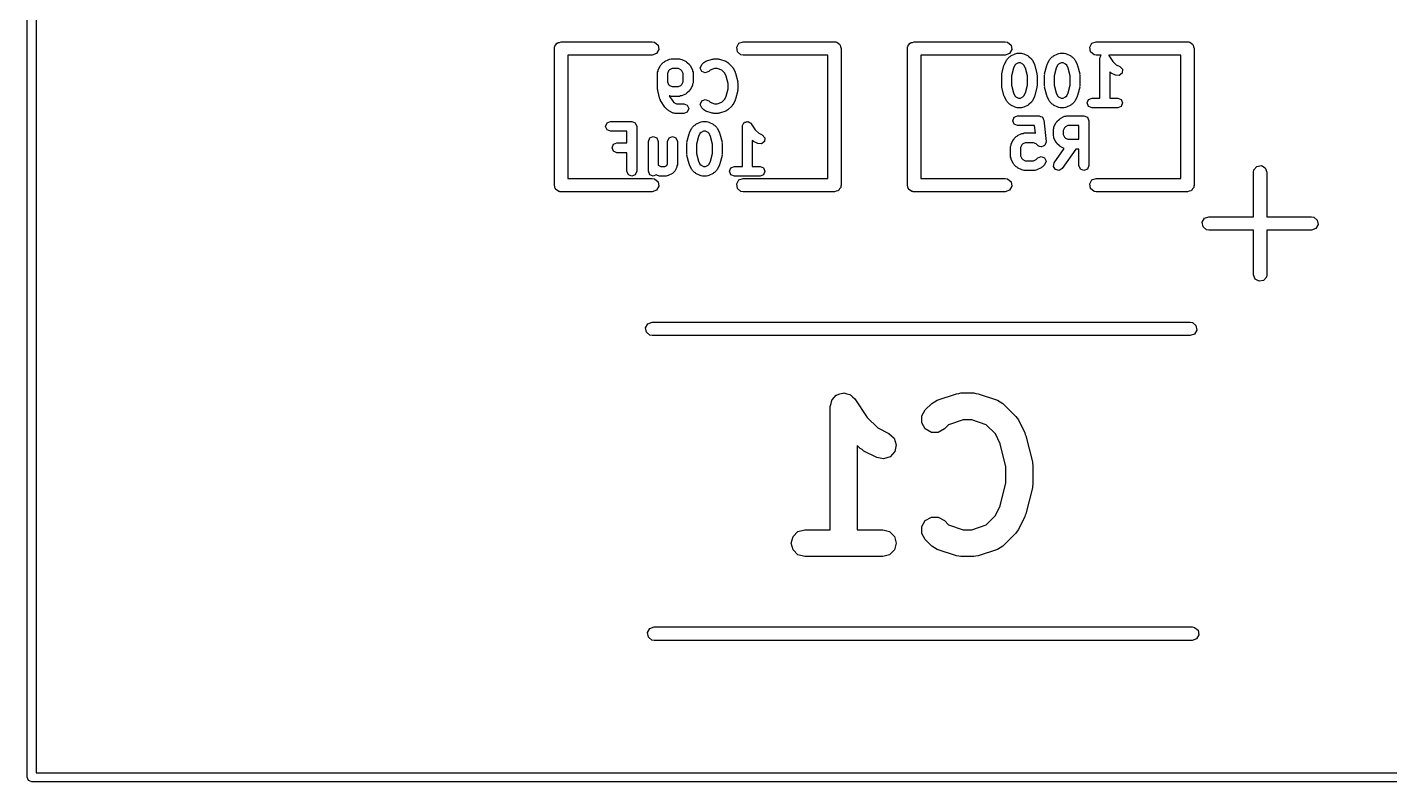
# Model space of a CAD drawing. Extents: x 0.37 to 1.63, y 0.19 to 1.53.
# Drawn here: x 0.368 to 0.966, y 0.188 to 0.519 of the extents above; entities that cross this region are included whole.
import ezdxf

# ---------------------------------------------------------------- set-up
doc = ezdxf.new("R2010")
doc.units = 0
doc.header["$MEASUREMENT"] = 0
doc.layers.add('BLACK', color=7, linetype='CONTINUOUS')

msp = doc.modelspace()

# ---------------------------------------------------------------- linework, layer by layer
at = {"layer": 'BLACK', "linetype": 'CONTINUOUS'}
for p, q in [((0.36811, 0.190079), (0.36811, 1.44992)), ((0.372047, 1.44795), (0.372047, 0.192047)), ((0.599547, 0.51), (0.599615, 0.510384)), ((0.599547, 0.45), (0.599547, 0.51)), ((0.599592, 0.510513), (0.599658, 0.510626)), ((0.599615, 0.510384), (0.599592, 0.510513)), ((0.599658, 0.510626), (0.599725, 0.51101)), ((0.599725, 0.51101), (0.600218, 0.511598)), ((0.600218, 0.511598), (0.600602, 0.512262)), ((0.600602, 0.512262), (0.600852, 0.512353)), ((0.600852, 0.512353), (0.601024, 0.512557)), ((0.601024, 0.512557), (0.601779, 0.51269)), ((0.601779, 0.51269), (0.6025, 0.512953)), ((0.6025, 0.512953), (0.6425, 0.512953)), ((0.6425, 0.512953), (0.64351, 0.512775)), ((0.64351, 0.512775), (0.645057, 0.511476)), ((0.645408, 0.509487), (0.644398, 0.507738)), ((0.645057, 0.511476), (0.645408, 0.509487)), ((0.679592, 0.510513), (0.680602, 0.512262)), ((0.679943, 0.508524), (0.679592, 0.510513)), ((0.68149, 0.507225), (0.679943, 0.508524)), ((0.680602, 0.512262), (0.6825, 0.512953)), ((0.6825, 0.512953), (0.7225, 0.512953)), ((0.7225, 0.512953), (0.722884, 0.512885)), ((0.722884, 0.512885), (0.723013, 0.512908)), ((0.723013, 0.512908), (0.723126, 0.512842)), ((0.723126, 0.512842), (0.72351, 0.512775)), ((0.72351, 0.512775), (0.724098, 0.512282)), ((0.724098, 0.512282), (0.724762, 0.511898)), ((0.724762, 0.511898), (0.724853, 0.511648)), ((0.724853, 0.511648), (0.725057, 0.511476)), ((0.725057, 0.511476), (0.72519, 0.510721)), ((0.72519, 0.510721), (0.725453, 0.51)), ((0.725453, 0.51), (0.725453, 0.45)), ((0.754547, 0.51), (0.754615, 0.510384)), ((0.754547, 0.45), (0.754547, 0.51)), ((0.754592, 0.510513), (0.754658, 0.510626)), ((0.754615, 0.510384), (0.754592, 0.510513)), ((0.754658, 0.510626), (0.754725, 0.51101)), ((0.754725, 0.51101), (0.755218, 0.511598)), ((0.755218, 0.511598), (0.755602, 0.512262)), ((0.755602, 0.512262), (0.755852, 0.512353)), ((0.755852, 0.512353), (0.756024, 0.512557)), ((0.756024, 0.512557), (0.756779, 0.51269)), ((0.756779, 0.51269), (0.7575, 0.512953)), ((0.7575, 0.512953), (0.7975, 0.512953)), ((0.7975, 0.512953), (0.79851, 0.512775)), ((0.79851, 0.512775), (0.800057, 0.511476)), ((0.800408, 0.509487), (0.799398, 0.507738)), ((0.800057, 0.511476), (0.800408, 0.509487)), ((0.834592, 0.510513), (0.835602, 0.512262)), ((0.834943, 0.508524), (0.834592, 0.510513)), ((0.83649, 0.507225), (0.834943, 0.508524)), ((0.835602, 0.512262), (0.8375, 0.512953)), ((0.8375, 0.512953), (0.8775, 0.512953)), ((0.8775, 0.512953), (0.877884, 0.512885)), ((0.877884, 0.512885), (0.878013, 0.512908)), ((0.878013, 0.512908), (0.878126, 0.512842)), ((0.878126, 0.512842), (0.87851, 0.512775)), ((0.87851, 0.512775), (0.879098, 0.512282)), ((0.879098, 0.512282), (0.879762, 0.511898)), ((0.879762, 0.511898), (0.879853, 0.511648)), ((0.879853, 0.511648), (0.880057, 0.511476)), ((0.880057, 0.511476), (0.88019, 0.510721)), ((0.88019, 0.510721), (0.880453, 0.51)), ((0.880453, 0.51), (0.880453, 0.45)), ((0.6425, 0.507047), (0.605453, 0.507047)), ((0.605453, 0.507047), (0.605453, 0.452953)), ((0.644398, 0.507738), (0.6425, 0.507047)), ((0.646036, 0.502373), (0.646304, 0.502605)), ((0.646304, 0.502605), (0.646439, 0.502932)), ((0.646439, 0.502932), (0.647377, 0.50387)), ((0.647377, 0.50387), (0.647704, 0.504006)), ((0.647704, 0.504006), (0.647936, 0.504273)), ((0.647936, 0.504273), (0.649812, 0.505211)), ((0.649812, 0.505211), (0.650311, 0.505247)), ((0.650311, 0.505247), (0.650774, 0.505438)), ((0.650774, 0.505438), (0.654526, 0.505438)), ((0.654526, 0.505438), (0.654989, 0.505247)), ((0.654989, 0.505247), (0.655488, 0.505211)), ((0.655488, 0.505211), (0.657364, 0.504273)), ((0.657364, 0.504273), (0.657596, 0.504006)), ((0.657596, 0.504006), (0.657923, 0.50387)), ((0.657923, 0.50387), (0.658861, 0.502932)), ((0.658861, 0.502932), (0.658996, 0.502605)), ((0.658996, 0.502605), (0.659264, 0.502373)), ((0.663633, 0.501412), (0.664263, 0.502932)), ((0.664263, 0.502932), (0.665201, 0.50387)), ((0.665201, 0.50387), (0.665663, 0.504062)), ((0.665663, 0.504062), (0.666042, 0.50439)), ((0.666042, 0.50439), (0.668856, 0.505328)), ((0.668856, 0.505328), (0.669209, 0.505303)), ((0.669209, 0.505303), (0.669536, 0.505438)), ((0.669536, 0.505438), (0.671412, 0.505438)), ((0.671412, 0.505438), (0.671739, 0.505303)), ((0.671739, 0.505303), (0.672092, 0.505328)), ((0.672092, 0.505328), (0.674906, 0.50439)), ((0.674906, 0.50439), (0.675284, 0.504062)), ((0.675284, 0.504062), (0.675746, 0.50387)), ((0.675746, 0.50387), (0.677623, 0.501994)), ((0.6825, 0.507047), (0.68149, 0.507225)), ((0.719547, 0.507047), (0.6825, 0.507047)), ((0.719547, 0.452953), (0.719547, 0.507047)), ((0.7975, 0.507047), (0.760453, 0.507047)), ((0.760453, 0.507047), (0.760453, 0.452953)), ((0.796024, 0.498805), (0.796962, 0.502557)), ((0.796962, 0.502557), (0.797107, 0.502754)), ((0.797107, 0.502754), (0.797125, 0.502997)), ((0.797125, 0.502997), (0.798063, 0.504873)), ((0.799398, 0.507738), (0.7975, 0.507047)), ((0.798063, 0.504873), (0.79833, 0.505105)), ((0.79833, 0.505105), (0.798465, 0.505432)), ((0.798465, 0.505432), (0.799403, 0.50637)), ((0.799403, 0.50637), (0.79973, 0.506506)), ((0.79973, 0.506506), (0.799962, 0.506773)), ((0.799962, 0.506773), (0.801839, 0.507711)), ((0.801753, 0.502638), (0.801076, 0.501285)), ((0.802197, 0.503083), (0.801753, 0.502638)), ((0.801839, 0.507711), (0.802338, 0.507747)), ((0.803308, 0.503638), (0.802197, 0.503083)), ((0.802338, 0.507747), (0.8028, 0.507938)), ((0.8028, 0.507938), (0.804676, 0.507938)), ((0.804169, 0.503638), (0.803308, 0.503638)), ((0.805279, 0.503083), (0.804169, 0.503638)), ((0.804676, 0.507938), (0.805139, 0.507747)), ((0.805139, 0.507747), (0.805638, 0.507711)), ((0.805723, 0.502638), (0.805279, 0.503083)), ((0.805638, 0.507711), (0.807514, 0.506773)), ((0.8064, 0.501285), (0.805723, 0.502638)), ((0.807514, 0.506773), (0.807746, 0.506506)), ((0.807746, 0.506506), (0.808073, 0.50637)), ((0.808073, 0.50637), (0.809011, 0.505432)), ((0.809011, 0.505432), (0.809146, 0.505105)), ((0.809146, 0.505105), (0.809414, 0.504873)), ((0.809414, 0.504873), (0.810352, 0.502997)), ((0.810352, 0.502997), (0.810369, 0.502753)), ((0.810369, 0.502753), (0.810514, 0.502557)), ((0.810514, 0.502557), (0.811452, 0.498805)), ((0.814786, 0.498805), (0.815724, 0.502557)), ((0.815724, 0.502557), (0.815869, 0.502754)), ((0.815869, 0.502754), (0.815886, 0.502997)), ((0.815886, 0.502997), (0.816825, 0.504873)), ((0.816825, 0.504873), (0.817092, 0.505105)), ((0.817092, 0.505105), (0.817227, 0.505432)), ((0.817227, 0.505432), (0.818165, 0.50637)), ((0.818165, 0.50637), (0.818492, 0.506506)), ((0.818492, 0.506506), (0.818724, 0.506773)), ((0.818724, 0.506773), (0.8206, 0.507711)), ((0.820515, 0.502638), (0.819838, 0.501285)), ((0.820959, 0.503083), (0.820515, 0.502638)), ((0.8206, 0.507711), (0.8211, 0.507747)), ((0.822069, 0.503638), (0.820959, 0.503083)), ((0.8211, 0.507747), (0.821562, 0.507938)), ((0.821562, 0.507938), (0.823438, 0.507938)), ((0.822931, 0.503638), (0.822069, 0.503638)), ((0.824041, 0.503083), (0.822931, 0.503638)), ((0.823438, 0.507938), (0.8239, 0.507747)), ((0.8239, 0.507747), (0.8244, 0.507711)), ((0.824485, 0.502638), (0.824041, 0.503083)), ((0.8244, 0.507711), (0.826276, 0.506773)), ((0.825162, 0.501285), (0.824485, 0.502638)), ((0.826276, 0.506773), (0.826508, 0.506506)), ((0.826508, 0.506506), (0.826835, 0.50637)), ((0.826835, 0.50637), (0.827773, 0.505432)), ((0.827773, 0.505432), (0.827908, 0.505105)), ((0.827908, 0.505105), (0.828175, 0.504873)), ((0.828175, 0.504873), (0.829113, 0.502997)), ((0.829113, 0.502997), (0.829131, 0.502754)), ((0.829131, 0.502754), (0.829276, 0.502557)), ((0.829276, 0.502557), (0.830214, 0.498805)), ((0.8375, 0.507047), (0.83649, 0.507225)), ((0.839633, 0.507047), (0.8375, 0.507047)), ((0.839112, 0.505788), (0.839197, 0.505993)), ((0.839112, 0.488238), (0.839112, 0.505788)), ((0.839154, 0.50621), (0.839502, 0.50673)), ((0.839197, 0.505993), (0.839154, 0.50621)), ((0.839502, 0.50673), (0.839633, 0.507047)), ((0.874547, 0.507047), (0.842951, 0.507047)), ((0.842951, 0.507047), (0.843051, 0.506981)), ((0.843051, 0.506981), (0.844809, 0.504343)), ((0.844809, 0.504343), (0.846288, 0.502865)), ((0.846288, 0.502865), (0.847852, 0.502083)), ((0.874547, 0.452953), (0.874547, 0.507047)), ((0.644871, 0.499536), (0.645063, 0.499998)), ((0.644871, 0.492031), (0.644871, 0.499536)), ((0.645063, 0.499998), (0.645098, 0.500497)), ((0.645098, 0.500497), (0.646036, 0.502373)), ((0.649726, 0.500138), (0.649171, 0.499028)), ((0.649171, 0.499028), (0.649171, 0.495353)), ((0.650171, 0.500583), (0.649726, 0.500138)), ((0.651281, 0.501138), (0.650171, 0.500583)), ((0.654019, 0.501138), (0.651281, 0.501138)), ((0.655129, 0.500583), (0.654019, 0.501138)), ((0.655573, 0.500138), (0.655129, 0.500583)), ((0.656129, 0.499028), (0.655573, 0.500138)), ((0.656129, 0.495353), (0.656129, 0.499028)), ((0.659264, 0.502373), (0.660202, 0.500497)), ((0.660202, 0.500497), (0.660237, 0.499998)), ((0.660237, 0.499998), (0.660429, 0.499536)), ((0.660429, 0.499536), (0.660429, 0.494845)), ((0.664263, 0.499892), (0.663633, 0.501412)), ((0.665783, 0.499262), (0.664263, 0.499892)), ((0.667304, 0.499892), (0.665783, 0.499262)), ((0.667883, 0.500471), (0.667304, 0.499892)), ((0.669885, 0.501138), (0.667883, 0.500471)), ((0.671063, 0.501138), (0.669885, 0.501138)), ((0.673065, 0.500471), (0.671063, 0.501138)), ((0.674335, 0.4992), (0.673065, 0.500471)), ((0.675012, 0.497847), (0.674335, 0.4992)), ((0.675829, 0.494581), (0.675012, 0.497847)), ((0.677623, 0.501994), (0.677758, 0.501667)), ((0.677758, 0.501667), (0.678025, 0.501435)), ((0.678025, 0.501435), (0.678963, 0.499559)), ((0.678963, 0.499559), (0.678981, 0.499315)), ((0.678981, 0.499315), (0.679126, 0.499119)), ((0.679126, 0.499119), (0.680064, 0.495367)), ((0.795959, 0.498283), (0.796064, 0.498535)), ((0.795959, 0.493593), (0.795959, 0.498283)), ((0.796064, 0.498535), (0.796024, 0.498805)), ((0.801076, 0.501285), (0.800259, 0.498019)), ((0.800259, 0.498019), (0.800259, 0.493857)), ((0.807217, 0.498019), (0.8064, 0.501285)), ((0.807217, 0.493858), (0.807217, 0.498019)), ((0.811452, 0.498805), (0.811412, 0.498535)), ((0.811412, 0.498535), (0.811517, 0.498283)), ((0.811517, 0.498283), (0.811517, 0.493593)), ((0.814721, 0.498283), (0.814826, 0.498535)), ((0.814721, 0.493593), (0.814721, 0.498283)), ((0.814826, 0.498535), (0.814786, 0.498805)), ((0.819838, 0.501285), (0.819021, 0.498019)), ((0.819021, 0.498019), (0.819021, 0.493858)), ((0.825979, 0.498019), (0.825162, 0.501285)), ((0.825979, 0.493858), (0.825979, 0.498019)), ((0.830214, 0.498805), (0.830174, 0.498535)), ((0.830174, 0.498535), (0.830279, 0.498283)), ((0.830279, 0.498283), (0.830279, 0.493593)), ((0.843494, 0.499577), (0.843412, 0.499659)), ((0.843412, 0.499659), (0.843412, 0.488238)), ((0.843821, 0.499442), (0.843494, 0.499577)), ((0.844053, 0.499175), (0.843821, 0.499442)), ((0.845929, 0.498236), (0.844053, 0.499175)), ((0.84757, 0.49812), (0.845929, 0.498236)), ((0.848814, 0.499198), (0.84757, 0.49812)), ((0.847852, 0.502083), (0.84893, 0.500839)), ((0.84893, 0.500839), (0.848814, 0.499198)), ((0.644976, 0.491779), (0.644871, 0.492031)), ((0.644936, 0.49151), (0.644976, 0.491779)), ((0.645874, 0.487757), (0.644936, 0.49151)), ((0.649171, 0.495353), (0.649726, 0.494243)), ((0.649726, 0.494243), (0.650171, 0.493798)), ((0.650171, 0.493798), (0.651281, 0.493243)), ((0.651281, 0.493243), (0.654019, 0.493243)), ((0.654019, 0.493243), (0.655129, 0.493798)), ((0.655129, 0.493798), (0.655573, 0.494243)), ((0.655573, 0.494243), (0.656129, 0.495353)), ((0.658861, 0.491449), (0.657923, 0.490511)), ((0.658996, 0.491776), (0.658861, 0.491449)), ((0.659264, 0.492008), (0.658996, 0.491776)), ((0.660202, 0.493884), (0.659264, 0.492008)), ((0.660237, 0.494383), (0.660202, 0.493884)), ((0.660429, 0.494845), (0.660237, 0.494383)), ((0.675012, 0.489029), (0.675829, 0.492296)), ((0.675829, 0.492296), (0.675829, 0.494581)), ((0.680064, 0.491509), (0.679126, 0.487757)), ((0.680064, 0.495367), (0.680024, 0.495097)), ((0.680024, 0.495097), (0.680129, 0.494845)), ((0.680129, 0.492031), (0.680024, 0.491779)), ((0.680024, 0.491779), (0.680064, 0.491509)), ((0.680129, 0.494845), (0.680129, 0.492031)), ((0.796064, 0.493341), (0.795959, 0.493593)), ((0.796024, 0.493071), (0.796064, 0.493341)), ((0.796962, 0.489319), (0.796024, 0.493071)), ((0.800259, 0.493857), (0.801076, 0.490591)), ((0.801076, 0.490591), (0.801753, 0.489238)), ((0.805723, 0.489238), (0.8064, 0.490591)), ((0.8064, 0.490591), (0.807217, 0.493858)), ((0.811452, 0.493071), (0.810514, 0.489319)), ((0.811517, 0.493593), (0.811412, 0.493341)), ((0.811412, 0.493341), (0.811452, 0.493071)), ((0.814826, 0.493341), (0.814721, 0.493593)), ((0.814786, 0.493071), (0.814826, 0.493341)), ((0.815724, 0.489319), (0.814786, 0.493071)), ((0.819021, 0.493858), (0.819838, 0.490591)), ((0.819838, 0.490591), (0.820515, 0.489238)), ((0.824485, 0.489238), (0.825162, 0.490591)), ((0.825162, 0.490591), (0.825979, 0.493858)), ((0.830214, 0.493071), (0.829276, 0.489319)), ((0.830279, 0.493593), (0.830174, 0.493341)), ((0.830174, 0.493341), (0.830214, 0.493071)), ((0.646098, 0.487455), (0.645874, 0.487757)), ((0.646171, 0.487086), (0.646098, 0.487455)), ((0.648047, 0.484272), (0.646171, 0.487086)), ((0.650311, 0.489134), (0.649956, 0.48916)), ((0.649956, 0.48916), (0.651507, 0.486834)), ((0.650774, 0.488943), (0.650311, 0.489134)), ((0.654526, 0.488943), (0.650774, 0.488943)), ((0.651507, 0.486834), (0.652047, 0.486293)), ((0.652047, 0.486293), (0.653158, 0.485738)), ((0.653158, 0.485738), (0.656402, 0.485738)), ((0.654989, 0.489134), (0.654526, 0.488943)), ((0.655488, 0.48917), (0.654989, 0.489134)), ((0.657364, 0.490108), (0.655488, 0.48917)), ((0.656402, 0.485738), (0.657923, 0.485108)), ((0.657596, 0.490375), (0.657364, 0.490108)), ((0.657923, 0.490511), (0.657596, 0.490375)), ((0.657923, 0.485108), (0.658552, 0.483588)), ((0.663633, 0.485464), (0.664263, 0.486984)), ((0.664263, 0.483944), (0.663633, 0.485464)), ((0.664263, 0.486984), (0.665783, 0.487614)), ((0.665783, 0.487614), (0.667304, 0.486985)), ((0.667304, 0.486985), (0.667883, 0.486405)), ((0.667883, 0.486405), (0.669885, 0.485738)), ((0.669885, 0.485738), (0.671063, 0.485738)), ((0.671063, 0.485738), (0.673065, 0.486405)), ((0.673065, 0.486405), (0.674335, 0.487676)), ((0.674335, 0.487676), (0.675012, 0.489029)), ((0.677623, 0.484882), (0.675746, 0.483006)), ((0.677758, 0.485209), (0.677623, 0.484882)), ((0.678025, 0.485441), (0.677758, 0.485209)), ((0.678963, 0.487317), (0.678025, 0.485441)), ((0.678981, 0.487561), (0.678963, 0.487317)), ((0.679126, 0.487757), (0.678981, 0.487561)), ((0.797107, 0.489123), (0.796962, 0.489319)), ((0.797125, 0.488879), (0.797107, 0.489123)), ((0.798063, 0.487003), (0.797125, 0.488879)), ((0.79833, 0.486771), (0.798063, 0.487003)), ((0.798465, 0.486444), (0.79833, 0.486771)), ((0.799404, 0.485506), (0.798465, 0.486444)), ((0.79973, 0.48537), (0.799404, 0.485506)), ((0.799962, 0.485103), (0.79973, 0.48537)), ((0.801839, 0.484165), (0.799962, 0.485103)), ((0.801753, 0.489238), (0.802197, 0.488793)), ((0.802197, 0.488793), (0.803308, 0.488238)), ((0.803308, 0.488238), (0.804169, 0.488238)), ((0.804169, 0.488238), (0.805279, 0.488793)), ((0.805279, 0.488793), (0.805723, 0.489238)), ((0.807514, 0.485103), (0.805638, 0.484165)), ((0.807746, 0.48537), (0.807514, 0.485103)), ((0.808073, 0.485506), (0.807746, 0.48537)), ((0.809011, 0.486444), (0.808073, 0.485506)), ((0.809146, 0.486771), (0.809011, 0.486444)), ((0.809414, 0.487003), (0.809146, 0.486771)), ((0.810352, 0.488879), (0.809414, 0.487003)), ((0.810369, 0.489123), (0.810352, 0.488879)), ((0.810514, 0.489319), (0.810369, 0.489123)), ((0.815869, 0.489123), (0.815724, 0.489319)), ((0.815886, 0.488879), (0.815869, 0.489123)), ((0.816825, 0.487003), (0.815886, 0.488879)), ((0.817092, 0.486771), (0.816825, 0.487003)), ((0.817227, 0.486444), (0.817092, 0.486771)), ((0.818165, 0.485506), (0.817227, 0.486444)), ((0.818492, 0.48537), (0.818165, 0.485506)), ((0.818724, 0.485103), (0.818492, 0.48537)), ((0.8206, 0.484165), (0.818724, 0.485103)), ((0.820515, 0.489238), (0.820959, 0.488793)), ((0.820959, 0.488793), (0.822069, 0.488238)), ((0.822069, 0.488238), (0.822931, 0.488238)), ((0.822931, 0.488238), (0.824041, 0.488793)), ((0.824041, 0.488793), (0.824485, 0.489238)), ((0.826276, 0.485103), (0.8244, 0.484165)), ((0.826508, 0.48537), (0.826276, 0.485103)), ((0.826834, 0.485506), (0.826508, 0.48537)), ((0.827773, 0.486444), (0.826834, 0.485506)), ((0.827908, 0.486771), (0.827773, 0.486444)), ((0.828175, 0.487003), (0.827908, 0.486771)), ((0.829114, 0.488879), (0.828175, 0.487003)), ((0.829131, 0.489123), (0.829114, 0.488879)), ((0.829276, 0.489319), (0.829131, 0.489123)), ((0.833483, 0.486088), (0.834113, 0.487608)), ((0.834113, 0.484568), (0.833483, 0.486088)), ((0.834113, 0.487608), (0.835633, 0.488238)), ((0.835633, 0.483938), (0.834113, 0.484568)), ((0.835633, 0.488238), (0.839112, 0.488238)), ((0.843412, 0.488238), (0.84689, 0.488238)), ((0.84689, 0.488238), (0.848411, 0.487608)), ((0.848411, 0.484568), (0.84689, 0.483938)), ((0.848411, 0.487608), (0.84904, 0.486088)), ((0.84904, 0.486088), (0.848411, 0.484568)), ((0.648231, 0.484149), (0.648047, 0.484272)), ((0.648315, 0.483944), (0.648231, 0.484149)), ((0.649254, 0.483006), (0.648315, 0.483944)), ((0.64958, 0.48287), (0.649254, 0.483006)), ((0.649812, 0.482603), (0.64958, 0.48287)), ((0.651689, 0.481665), (0.649812, 0.482603)), ((0.652188, 0.48163), (0.651689, 0.481665)), ((0.65265, 0.481438), (0.652188, 0.48163)), ((0.656402, 0.481438), (0.65265, 0.481438)), ((0.657923, 0.482068), (0.656402, 0.481438)), ((0.658552, 0.483588), (0.657923, 0.482068)), ((0.665201, 0.483006), (0.664263, 0.483944)), ((0.665663, 0.482814), (0.665201, 0.483006)), ((0.666042, 0.482486), (0.665663, 0.482814)), ((0.668856, 0.481548), (0.666042, 0.482486)), ((0.669209, 0.481573), (0.668856, 0.481548)), ((0.669536, 0.481438), (0.669209, 0.481573)), ((0.671412, 0.481438), (0.669536, 0.481438)), ((0.671739, 0.481573), (0.671412, 0.481438)), ((0.672092, 0.481548), (0.671739, 0.481573)), ((0.674906, 0.482487), (0.672092, 0.481548)), ((0.675284, 0.482814), (0.674906, 0.482487)), ((0.675746, 0.483006), (0.675284, 0.482814)), ((0.800809, 0.478288), (0.801439, 0.479808)), ((0.801439, 0.479808), (0.802959, 0.480438)), ((0.802338, 0.48413), (0.801839, 0.484165)), ((0.8028, 0.483938), (0.802338, 0.48413)), ((0.804676, 0.483938), (0.8028, 0.483938)), ((0.802959, 0.480438), (0.81234, 0.480438)), ((0.805139, 0.48413), (0.804676, 0.483938)), ((0.805638, 0.484165), (0.805139, 0.48413)), ((0.81234, 0.480438), (0.813009, 0.480161)), ((0.813009, 0.480161), (0.813702, 0.479952)), ((0.813702, 0.479952), (0.813756, 0.479852)), ((0.813756, 0.479852), (0.813861, 0.479808)), ((0.813861, 0.479808), (0.814138, 0.47914)), ((0.814138, 0.47914), (0.81448, 0.478502)), ((0.820201, 0.477932), (0.821139, 0.47887)), ((0.8211, 0.48413), (0.8206, 0.484165)), ((0.821562, 0.483938), (0.8211, 0.48413)), ((0.821139, 0.47887), (0.821466, 0.479006)), ((0.821466, 0.479006), (0.821698, 0.479273)), ((0.823438, 0.483938), (0.821562, 0.483938)), ((0.821698, 0.479273), (0.823574, 0.480211)), ((0.8239, 0.48413), (0.823438, 0.483938)), ((0.823574, 0.480211), (0.824073, 0.480247)), ((0.8244, 0.484165), (0.8239, 0.48413)), ((0.824073, 0.480247), (0.824536, 0.480438)), ((0.824536, 0.480438), (0.83204, 0.480438)), ((0.83204, 0.480438), (0.833561, 0.479808)), ((0.833561, 0.479808), (0.83419, 0.478288)), ((0.84689, 0.483938), (0.835633, 0.483938)), ((0.622048, 0.475788), (0.622677, 0.477308)), ((0.622677, 0.474268), (0.622048, 0.475788)), ((0.622677, 0.477308), (0.624198, 0.477938)), ((0.624198, 0.473638), (0.622677, 0.474268)), ((0.624198, 0.477938), (0.633579, 0.477938)), ((0.631429, 0.473638), (0.624198, 0.473638)), ((0.631429, 0.468557), (0.631429, 0.473638)), ((0.633579, 0.477938), (0.635099, 0.477308)), ((0.635099, 0.477308), (0.635729, 0.475788)), ((0.635729, 0.475788), (0.635729, 0.456088)), ((0.658697, 0.472557), (0.658843, 0.472754)), ((0.658843, 0.472754), (0.65886, 0.472997)), ((0.65886, 0.472997), (0.659798, 0.474873)), ((0.659798, 0.474873), (0.660066, 0.475105)), ((0.660066, 0.475105), (0.660201, 0.475432)), ((0.660201, 0.475432), (0.661139, 0.47637)), ((0.661139, 0.47637), (0.661466, 0.476506)), ((0.661466, 0.476506), (0.661698, 0.476773)), ((0.661698, 0.476773), (0.663574, 0.477711)), ((0.663488, 0.472638), (0.662812, 0.471285)), ((0.663933, 0.473083), (0.663488, 0.472638)), ((0.663574, 0.477711), (0.664073, 0.477747)), ((0.665043, 0.473638), (0.663933, 0.473083)), ((0.664073, 0.477747), (0.664536, 0.477938)), ((0.664536, 0.477938), (0.666412, 0.477938)), ((0.665904, 0.473638), (0.665043, 0.473638)), ((0.667015, 0.473083), (0.665904, 0.473638)), ((0.666412, 0.477938), (0.666874, 0.477747)), ((0.666874, 0.477747), (0.667373, 0.477711)), ((0.667459, 0.472638), (0.667015, 0.473083)), ((0.667373, 0.477711), (0.66925, 0.476773)), ((0.668136, 0.471285), (0.667459, 0.472638)), ((0.66925, 0.476773), (0.669481, 0.476506)), ((0.669481, 0.476506), (0.669808, 0.47637)), ((0.669808, 0.47637), (0.670746, 0.475432)), ((0.670746, 0.475432), (0.670882, 0.475105)), ((0.670882, 0.475105), (0.671149, 0.474873)), ((0.671149, 0.474873), (0.672087, 0.472997)), ((0.672087, 0.472997), (0.672105, 0.472753)), ((0.672105, 0.472753), (0.67225, 0.472557)), ((0.682086, 0.475788), (0.68217, 0.475993)), ((0.682086, 0.458238), (0.682086, 0.475788)), ((0.682127, 0.47621), (0.682476, 0.47673)), ((0.68217, 0.475993), (0.682127, 0.47621)), ((0.682476, 0.47673), (0.682715, 0.477308)), ((0.682715, 0.477308), (0.68292, 0.477393)), ((0.68292, 0.477393), (0.683043, 0.477577)), ((0.683043, 0.477577), (0.683657, 0.477698)), ((0.683657, 0.477698), (0.684236, 0.477938)), ((0.684236, 0.477938), (0.68444, 0.477853)), ((0.68444, 0.477853), (0.684657, 0.477896)), ((0.684657, 0.477896), (0.685178, 0.477548)), ((0.685178, 0.477548), (0.685756, 0.477308)), ((0.685756, 0.477308), (0.685841, 0.477104)), ((0.685841, 0.477104), (0.686025, 0.476981)), ((0.686025, 0.476981), (0.687783, 0.474343)), ((0.687783, 0.474343), (0.689262, 0.472865)), ((0.689262, 0.472865), (0.690826, 0.472083)), ((0.801439, 0.476768), (0.800809, 0.478288)), ((0.802959, 0.476138), (0.801439, 0.476768)), ((0.802936, 0.471768), (0.804812, 0.472706)), ((0.810395, 0.476138), (0.802959, 0.476138)), ((0.804812, 0.472706), (0.805311, 0.472742)), ((0.805311, 0.472742), (0.805774, 0.472933)), ((0.805774, 0.472933), (0.810464, 0.472933)), ((0.810726, 0.472825), (0.810395, 0.476138)), ((0.810464, 0.472933), (0.810726, 0.472825)), ((0.81448, 0.478502), (0.815418, 0.469121)), ((0.818633, 0.474536), (0.818825, 0.474998)), ((0.818633, 0.471721), (0.818633, 0.474536)), ((0.818825, 0.474998), (0.81886, 0.475497)), ((0.81886, 0.475497), (0.819798, 0.477373)), ((0.819798, 0.477373), (0.820066, 0.477605)), ((0.820066, 0.477605), (0.820201, 0.477932)), ((0.823488, 0.475138), (0.822933, 0.474028)), ((0.822933, 0.474028), (0.822933, 0.472229)), ((0.823933, 0.475583), (0.823488, 0.475138)), ((0.825043, 0.476138), (0.823933, 0.475583)), ((0.82989, 0.476138), (0.825043, 0.476138)), ((0.82989, 0.470119), (0.82989, 0.476138)), ((0.83419, 0.478288), (0.83419, 0.458588)), ((0.624862, 0.466407), (0.625492, 0.467927)), ((0.625492, 0.467927), (0.627012, 0.468557)), ((0.627012, 0.468557), (0.631429, 0.468557)), ((0.640809, 0.469221), (0.641439, 0.470742)), ((0.640809, 0.456088), (0.640809, 0.469221)), ((0.641439, 0.470742), (0.642959, 0.471371)), ((0.642959, 0.471371), (0.64448, 0.470742)), ((0.64448, 0.470742), (0.645109, 0.469221)), ((0.645109, 0.469221), (0.645109, 0.458855)), ((0.649252, 0.469221), (0.649882, 0.470742)), ((0.649252, 0.45941), (0.649252, 0.469221)), ((0.649882, 0.470742), (0.651402, 0.471371)), ((0.651402, 0.471371), (0.652923, 0.470742)), ((0.652923, 0.470742), (0.653552, 0.469221)), ((0.653552, 0.469221), (0.653552, 0.458902)), ((0.657695, 0.468283), (0.6578, 0.468535)), ((0.657695, 0.463593), (0.657695, 0.468283)), ((0.657759, 0.468805), (0.658697, 0.472557)), ((0.6578, 0.468535), (0.657759, 0.468805)), ((0.662812, 0.471285), (0.661995, 0.468019)), ((0.661995, 0.468019), (0.661995, 0.463858)), ((0.668952, 0.468019), (0.668136, 0.471285)), ((0.668952, 0.463858), (0.668952, 0.468019)), ((0.67225, 0.472557), (0.673188, 0.468805)), ((0.673188, 0.468805), (0.673148, 0.468535)), ((0.673148, 0.468535), (0.673252, 0.468283)), ((0.673252, 0.468283), (0.673252, 0.463593)), ((0.686468, 0.469577), (0.686386, 0.469659)), ((0.686386, 0.469659), (0.686386, 0.458238)), ((0.686795, 0.469442), (0.686468, 0.469577)), ((0.687027, 0.469175), (0.686795, 0.469442)), ((0.688903, 0.468236), (0.687027, 0.469175)), ((0.690544, 0.46812), (0.688903, 0.468236)), ((0.691787, 0.469198), (0.690544, 0.46812)), ((0.690826, 0.472083), (0.691904, 0.470839)), ((0.691904, 0.470839), (0.691787, 0.469198)), ((0.799871, 0.467031), (0.800063, 0.467493)), ((0.799871, 0.46234), (0.799871, 0.467031)), ((0.800063, 0.467493), (0.800098, 0.467992)), ((0.800098, 0.467992), (0.801036, 0.469869)), ((0.801036, 0.469869), (0.801304, 0.4701)), ((0.801304, 0.4701), (0.801439, 0.470427)), ((0.801439, 0.470427), (0.802377, 0.471366)), ((0.802377, 0.471366), (0.802704, 0.471501)), ((0.802704, 0.471501), (0.802936, 0.471768)), ((0.804726, 0.467634), (0.804171, 0.466523)), ((0.805171, 0.468078), (0.804726, 0.467634)), ((0.806281, 0.468633), (0.805171, 0.468078)), ((0.809957, 0.468633), (0.806281, 0.468633)), ((0.811067, 0.468078), (0.809957, 0.468633)), ((0.811758, 0.467387), (0.811067, 0.468078)), ((0.811863, 0.467343), (0.811758, 0.467387)), ((0.811917, 0.467243), (0.811863, 0.467343)), ((0.81261, 0.467034), (0.811917, 0.467243)), ((0.813279, 0.466757), (0.81261, 0.467034)), ((0.813384, 0.466801), (0.813279, 0.466757)), ((0.813492, 0.466768), (0.813384, 0.466801)), ((0.81413, 0.46711), (0.813492, 0.466768)), ((0.814799, 0.467387), (0.81413, 0.46711)), ((0.814842, 0.467492), (0.814799, 0.467387)), ((0.814943, 0.467546), (0.814842, 0.467492)), ((0.815152, 0.468239), (0.814943, 0.467546)), ((0.815429, 0.468907), (0.815152, 0.468239)), ((0.815418, 0.469121), (0.815385, 0.469012)), ((0.815385, 0.469012), (0.815429, 0.468907)), ((0.818825, 0.471259), (0.818633, 0.471721)), ((0.81886, 0.47076), (0.818825, 0.471259)), ((0.819798, 0.468884), (0.81886, 0.47076)), ((0.820066, 0.468652), (0.819798, 0.468884)), ((0.820201, 0.468325), (0.820066, 0.468652)), ((0.821139, 0.467387), (0.820201, 0.468325)), ((0.821466, 0.467251), (0.821139, 0.467387)), ((0.821698, 0.466984), (0.821466, 0.467251)), ((0.82343, 0.466118), (0.821698, 0.466984)), ((0.822933, 0.472229), (0.823488, 0.471119)), ((0.823488, 0.471119), (0.823933, 0.470674)), ((0.823933, 0.470674), (0.825043, 0.470119)), ((0.825043, 0.470119), (0.82989, 0.470119)), ((0.625492, 0.464887), (0.624862, 0.466407)), ((0.627012, 0.464257), (0.625492, 0.464887)), ((0.631429, 0.464257), (0.627012, 0.464257)), ((0.631429, 0.456088), (0.631429, 0.464257)), ((0.6578, 0.463341), (0.657695, 0.463593)), ((0.657759, 0.463071), (0.6578, 0.463341)), ((0.658697, 0.459319), (0.657759, 0.463071)), ((0.661995, 0.463858), (0.662812, 0.460591)), ((0.668136, 0.460591), (0.668952, 0.463858)), ((0.673188, 0.463071), (0.67225, 0.459319)), ((0.673252, 0.463593), (0.673148, 0.463341)), ((0.673148, 0.463341), (0.673188, 0.463071)), ((0.800063, 0.461878), (0.799871, 0.46234)), ((0.800098, 0.461379), (0.800063, 0.461878)), ((0.801036, 0.459503), (0.800098, 0.461379)), ((0.804171, 0.466523), (0.804171, 0.462848)), ((0.804171, 0.462848), (0.804726, 0.461738)), ((0.804726, 0.461738), (0.805171, 0.461293)), ((0.805171, 0.461293), (0.806281, 0.460738)), ((0.806281, 0.460738), (0.809957, 0.460738)), ((0.809957, 0.460738), (0.811067, 0.461293)), ((0.811067, 0.461293), (0.811758, 0.461985)), ((0.811758, 0.461985), (0.813279, 0.462614)), ((0.813279, 0.462614), (0.814799, 0.461985)), ((0.814799, 0.461985), (0.815429, 0.460464)), ((0.819022, 0.459821), (0.82343, 0.466118)), ((0.828469, 0.465819), (0.822545, 0.457355)), ((0.82989, 0.465819), (0.828469, 0.465819)), ((0.82989, 0.458588), (0.82989, 0.465819)), ((0.632058, 0.454568), (0.631429, 0.456088)), ((0.635729, 0.456088), (0.635099, 0.454568)), ((0.641439, 0.454568), (0.640809, 0.456088)), ((0.645109, 0.458855), (0.645171, 0.458793)), ((0.645171, 0.458793), (0.646281, 0.458238)), ((0.646281, 0.458238), (0.648081, 0.458238)), ((0.648081, 0.458238), (0.648862, 0.458629)), ((0.648862, 0.458629), (0.649252, 0.45941)), ((0.651426, 0.455103), (0.64955, 0.454165)), ((0.651872, 0.455618), (0.651426, 0.455103)), ((0.652387, 0.456065), (0.651872, 0.455618)), ((0.653325, 0.457941), (0.652387, 0.456065)), ((0.653361, 0.45844), (0.653325, 0.457941)), ((0.653552, 0.458902), (0.653361, 0.45844)), ((0.658843, 0.459123), (0.658697, 0.459319)), ((0.65886, 0.458879), (0.658843, 0.459123)), ((0.659798, 0.457003), (0.65886, 0.458879)), ((0.660066, 0.456771), (0.659798, 0.457003)), ((0.660201, 0.456444), (0.660066, 0.456771)), ((0.661139, 0.455506), (0.660201, 0.456444)), ((0.661466, 0.45537), (0.661139, 0.455506)), ((0.661698, 0.455103), (0.661466, 0.45537)), ((0.663574, 0.454165), (0.661698, 0.455103)), ((0.662812, 0.460591), (0.663488, 0.459238)), ((0.663488, 0.459238), (0.663933, 0.458793)), ((0.663933, 0.458793), (0.665043, 0.458238)), ((0.665043, 0.458238), (0.665904, 0.458238)), ((0.665904, 0.458238), (0.667014, 0.458793)), ((0.667014, 0.458793), (0.667459, 0.459238)), ((0.66925, 0.455103), (0.667373, 0.454165)), ((0.667459, 0.459238), (0.668136, 0.460591)), ((0.669481, 0.45537), (0.66925, 0.455103)), ((0.669808, 0.455506), (0.669481, 0.45537)), ((0.670746, 0.456444), (0.669808, 0.455506)), ((0.670882, 0.456771), (0.670746, 0.456444)), ((0.671149, 0.457003), (0.670882, 0.456771)), ((0.672087, 0.458879), (0.671149, 0.457003)), ((0.672105, 0.459123), (0.672087, 0.458879)), ((0.67225, 0.459319), (0.672105, 0.459123)), ((0.676457, 0.456088), (0.677087, 0.457608)), ((0.677087, 0.454568), (0.676457, 0.456088)), ((0.677087, 0.457608), (0.678607, 0.458238)), ((0.678607, 0.458238), (0.682086, 0.458238)), ((0.686386, 0.458238), (0.689864, 0.458238)), ((0.689864, 0.458238), (0.691385, 0.457608)), ((0.691385, 0.457608), (0.692014, 0.456088)), ((0.692014, 0.456088), (0.691385, 0.454568)), ((0.801304, 0.459271), (0.801036, 0.459503)), ((0.801439, 0.458944), (0.801304, 0.459271)), ((0.802377, 0.458006), (0.801439, 0.458944)), ((0.802704, 0.45787), (0.802377, 0.458006)), ((0.802936, 0.457603), (0.802704, 0.45787)), ((0.804812, 0.456665), (0.802936, 0.457603)), ((0.805311, 0.45663), (0.804812, 0.456665)), ((0.805774, 0.456438), (0.805311, 0.45663)), ((0.810464, 0.456438), (0.805774, 0.456438)), ((0.810927, 0.45663), (0.810464, 0.456438)), ((0.811426, 0.456665), (0.810927, 0.45663)), ((0.813302, 0.457603), (0.811426, 0.456665)), ((0.813534, 0.45787), (0.813302, 0.457603)), ((0.813861, 0.458006), (0.813534, 0.45787)), ((0.814799, 0.458944), (0.813861, 0.458006)), ((0.815429, 0.460464), (0.814799, 0.458944)), ((0.818666, 0.458214), (0.819022, 0.459821)), ((0.81955, 0.456827), (0.818666, 0.458214)), ((0.821157, 0.456471), (0.81955, 0.456827)), ((0.822545, 0.457355), (0.821157, 0.456471)), ((0.83052, 0.457068), (0.82989, 0.458588)), ((0.83204, 0.456438), (0.83052, 0.457068)), ((0.833561, 0.457068), (0.83204, 0.456438)), ((0.83419, 0.458588), (0.833561, 0.457068)), ((0.906496, 0.455681), (0.906674, 0.45669)), ((0.906496, 0.436136), (0.906496, 0.455681)), ((0.906674, 0.45669), (0.907972, 0.458238)), ((0.907972, 0.458238), (0.909962, 0.458588)), ((0.909962, 0.458588), (0.911711, 0.457579)), ((0.911711, 0.457579), (0.912402, 0.455681)), ((0.912402, 0.455681), (0.912402, 0.436136)), ((0.59981, 0.449279), (0.599547, 0.45)), ((0.599943, 0.448524), (0.59981, 0.449279)), ((0.605453, 0.452953), (0.6425, 0.452953)), ((0.633579, 0.453938), (0.632058, 0.454568)), ((0.635099, 0.454568), (0.633579, 0.453938)), ((0.642959, 0.453938), (0.641439, 0.454568)), ((0.6425, 0.452953), (0.64351, 0.452775)), ((0.644221, 0.454461), (0.642959, 0.453938)), ((0.64351, 0.452775), (0.645057, 0.451476)), ((0.644812, 0.454165), (0.644221, 0.454461)), ((0.645408, 0.449487), (0.644398, 0.447738)), ((0.645311, 0.45413), (0.644812, 0.454165)), ((0.645057, 0.451476), (0.645408, 0.449487)), ((0.645774, 0.453938), (0.645311, 0.45413)), ((0.648588, 0.453938), (0.645774, 0.453938)), ((0.64905, 0.45413), (0.648588, 0.453938)), ((0.64955, 0.454165), (0.64905, 0.45413)), ((0.664073, 0.45413), (0.663574, 0.454165)), ((0.664536, 0.453938), (0.664073, 0.45413)), ((0.666412, 0.453938), (0.664536, 0.453938)), ((0.666874, 0.45413), (0.666412, 0.453938)), ((0.667373, 0.454165), (0.666874, 0.45413)), ((0.678607, 0.453938), (0.677087, 0.454568)), ((0.689864, 0.453938), (0.678607, 0.453938)), ((0.679592, 0.450513), (0.680602, 0.452262)), ((0.679943, 0.448524), (0.679592, 0.450513)), ((0.680602, 0.452262), (0.6825, 0.452953)), ((0.6825, 0.452953), (0.719547, 0.452953)), ((0.691385, 0.454568), (0.689864, 0.453938)), ((0.725275, 0.44899), (0.724782, 0.448402)), ((0.725342, 0.449374), (0.725275, 0.44899)), ((0.725408, 0.449487), (0.725342, 0.449374)), ((0.725453, 0.45), (0.725385, 0.449616)), ((0.725385, 0.449616), (0.725408, 0.449487)), ((0.75481, 0.449279), (0.754547, 0.45)), ((0.754943, 0.448524), (0.75481, 0.449279)), ((0.760453, 0.452953), (0.7975, 0.452953)), ((0.7975, 0.452953), (0.79851, 0.452775)), ((0.79851, 0.452775), (0.800057, 0.451476)), ((0.800408, 0.449487), (0.799398, 0.447738)), ((0.800057, 0.451476), (0.800408, 0.449487)), ((0.834592, 0.450513), (0.835602, 0.452262)), ((0.834943, 0.448524), (0.834592, 0.450513)), ((0.835602, 0.452262), (0.8375, 0.452953)), ((0.8375, 0.452953), (0.874547, 0.452953)), ((0.880275, 0.44899), (0.879782, 0.448402)), ((0.880342, 0.449374), (0.880275, 0.44899)), ((0.880408, 0.449487), (0.880342, 0.449374)), ((0.880453, 0.45), (0.880385, 0.449616)), ((0.880385, 0.449616), (0.880408, 0.449487)), ((0.600147, 0.448352), (0.599943, 0.448524)), ((0.600238, 0.448102), (0.600147, 0.448352)), ((0.600902, 0.447718), (0.600238, 0.448102)), ((0.60149, 0.447225), (0.600902, 0.447718)), ((0.601874, 0.447158), (0.60149, 0.447225)), ((0.601987, 0.447092), (0.601874, 0.447158)), ((0.602116, 0.447115), (0.601987, 0.447092)), ((0.6025, 0.447047), (0.602116, 0.447115)), ((0.6425, 0.447047), (0.6025, 0.447047)), ((0.644398, 0.447738), (0.6425, 0.447047)), ((0.68149, 0.447225), (0.679943, 0.448524)), ((0.6825, 0.447047), (0.68149, 0.447225)), ((0.7225, 0.447047), (0.6825, 0.447047)), ((0.723221, 0.44731), (0.7225, 0.447047)), ((0.723976, 0.447443), (0.723221, 0.44731)), ((0.724148, 0.447647), (0.723976, 0.447443)), ((0.724398, 0.447738), (0.724148, 0.447647)), ((0.724782, 0.448402), (0.724398, 0.447738)), ((0.755147, 0.448352), (0.754943, 0.448524)), ((0.755238, 0.448102), (0.755147, 0.448352)), ((0.755902, 0.447718), (0.755238, 0.448102)), ((0.75649, 0.447225), (0.755902, 0.447718)), ((0.756874, 0.447158), (0.75649, 0.447225)), ((0.756987, 0.447092), (0.756874, 0.447158)), ((0.757116, 0.447115), (0.756987, 0.447092)), ((0.7575, 0.447047), (0.757116, 0.447115)), ((0.7975, 0.447047), (0.7575, 0.447047)), ((0.799398, 0.447738), (0.7975, 0.447047)), ((0.83649, 0.447225), (0.834943, 0.448524)), ((0.8375, 0.447047), (0.83649, 0.447225)), ((0.8775, 0.447047), (0.8375, 0.447047)), ((0.878221, 0.44731), (0.8775, 0.447047)), ((0.878976, 0.447443), (0.878221, 0.44731)), ((0.879148, 0.447647), (0.878976, 0.447443)), ((0.879398, 0.447738), (0.879148, 0.447647)), ((0.879782, 0.448402), (0.879398, 0.447738)), ((0.884044, 0.433696), (0.885054, 0.435445)), ((0.884394, 0.431707), (0.884044, 0.433696)), ((0.885942, 0.430409), (0.884394, 0.431707)), ((0.885054, 0.435445), (0.886952, 0.436136)), ((0.886952, 0.436136), (0.906496, 0.436136)), ((0.912402, 0.436136), (0.931946, 0.436136)), ((0.931946, 0.436136), (0.932956, 0.435958)), ((0.933844, 0.430921), (0.931946, 0.430231)), ((0.932956, 0.435958), (0.934503, 0.43466)), ((0.934854, 0.432671), (0.933844, 0.430921)), ((0.934503, 0.43466), (0.934854, 0.432671)), ((0.886952, 0.430231), (0.885942, 0.430409)), ((0.906496, 0.430231), (0.886952, 0.430231)), ((0.906496, 0.410686), (0.906496, 0.430231)), ((0.931946, 0.430231), (0.912402, 0.430231)), ((0.912402, 0.430231), (0.912402, 0.410686)), ((0.907187, 0.408788), (0.906496, 0.410686)), ((0.908936, 0.407778), (0.907187, 0.408788)), ((0.910925, 0.408129), (0.908936, 0.407778)), ((0.912224, 0.409676), (0.910925, 0.408129)), ((0.912402, 0.410686), (0.912224, 0.409676)), ((0.639592, 0.387413), (0.640602, 0.389162)), ((0.640602, 0.389162), (0.6425, 0.389853)), ((0.6425, 0.389853), (0.8787, 0.389853)), ((0.8787, 0.389853), (0.87971, 0.389675)), ((0.87971, 0.389675), (0.881257, 0.388376)), ((0.639943, 0.385424), (0.639592, 0.387413)), ((0.64149, 0.384125), (0.639943, 0.385424)), ((0.6425, 0.383947), (0.64149, 0.384125)), ((0.8787, 0.383947), (0.6425, 0.383947)), ((0.880598, 0.384638), (0.8787, 0.383947)), ((0.881608, 0.386387), (0.880598, 0.384638)), ((0.881257, 0.388376), (0.881608, 0.386387)), ((0.720694, 0.352857), (0.721043, 0.354156)), ((0.721043, 0.354156), (0.721306, 0.355475)), ((0.721306, 0.355475), (0.721435, 0.355621)), ((0.721435, 0.355621), (0.721486, 0.35581)), ((0.721486, 0.35581), (0.722437, 0.356761)), ((0.722437, 0.356761), (0.723324, 0.357771)), ((0.723324, 0.357771), (0.723509, 0.357833)), ((0.723509, 0.357833), (0.723647, 0.357971)), ((0.723647, 0.357971), (0.724946, 0.358319)), ((0.724946, 0.358319), (0.72622, 0.35875)), ((0.72622, 0.35875), (0.726411, 0.358712)), ((0.726411, 0.358712), (0.7266, 0.358763)), ((0.7266, 0.358763), (0.727899, 0.358415)), ((0.727899, 0.358415), (0.729217, 0.358151)), ((0.729217, 0.358151), (0.729364, 0.358022)), ((0.729364, 0.358022), (0.729553, 0.357971)), ((0.729553, 0.357971), (0.730504, 0.357021)), ((0.730504, 0.357021), (0.731514, 0.356133)), ((0.731514, 0.356133), (0.736904, 0.348048)), ((0.762424, 0.351319), (0.765281, 0.354176)), ((0.765281, 0.354176), (0.766457, 0.354855)), ((0.766457, 0.354855), (0.76759, 0.355602)), ((0.76759, 0.355602), (0.776161, 0.35846)), ((0.776161, 0.35846), (0.77711, 0.358517)), ((0.77711, 0.358517), (0.778029, 0.358763)), ((0.778029, 0.358763), (0.783743, 0.358763)), ((0.783743, 0.358763), (0.784661, 0.358517)), ((0.784661, 0.358517), (0.78561, 0.35846)), ((0.78561, 0.35846), (0.794182, 0.355602)), ((0.794182, 0.355602), (0.795315, 0.354855)), ((0.795315, 0.354855), (0.79649, 0.354176)), ((0.79649, 0.354176), (0.802204, 0.348462)), ((0.720694, 0.298763), (0.720694, 0.352857)), ((0.736904, 0.348048), (0.741527, 0.343425)), ((0.760896, 0.348671), (0.762424, 0.351319)), ((0.760896, 0.345614), (0.760896, 0.348671)), ((0.802204, 0.348462), (0.80268, 0.347638)), ((0.80268, 0.347638), (0.803311, 0.346927)), ((0.741527, 0.343425), (0.746384, 0.340996)), ((0.746384, 0.340996), (0.748671, 0.338968)), ((0.762424, 0.342967), (0.760896, 0.345614)), ((0.765072, 0.341439), (0.762424, 0.342967)), ((0.768129, 0.341439), (0.765072, 0.341439)), ((0.770776, 0.342967), (0.768129, 0.341439)), ((0.772647, 0.344838), (0.770776, 0.342967)), ((0.778987, 0.346952), (0.772647, 0.344838)), ((0.782784, 0.346952), (0.778987, 0.346952)), ((0.789124, 0.344838), (0.782784, 0.346952)), ((0.793175, 0.340788), (0.789124, 0.344838)), ((0.803311, 0.346927), (0.806168, 0.341212)), ((0.806168, 0.341212), (0.806298, 0.340574)), ((0.733853, 0.334396), (0.732506, 0.335743)), ((0.732506, 0.335743), (0.732506, 0.298763)), ((0.748671, 0.338968), (0.749638, 0.336068)), ((0.749638, 0.336068), (0.749025, 0.333073)), ((0.795314, 0.33651), (0.793175, 0.340788)), ((0.797837, 0.326416), (0.795314, 0.33651)), ((0.806298, 0.340574), (0.806615, 0.340004)), ((0.806615, 0.340004), (0.809472, 0.328575)), ((0.734676, 0.33392), (0.733853, 0.334396)), ((0.735388, 0.333289), (0.734676, 0.33392)), ((0.741102, 0.330432), (0.735388, 0.333289)), ((0.744097, 0.329819), (0.741102, 0.330432)), ((0.746997, 0.330786), (0.744097, 0.329819)), ((0.749025, 0.333073), (0.746997, 0.330786)), ((0.797837, 0.319298), (0.797837, 0.326416)), ((0.809472, 0.328575), (0.80946, 0.327847)), ((0.80946, 0.327847), (0.809648, 0.327143)), ((0.809648, 0.327143), (0.809648, 0.318571)), ((0.795314, 0.309204), (0.797837, 0.319298)), ((0.809472, 0.317139), (0.806615, 0.305711)), ((0.809648, 0.318571), (0.80946, 0.317868)), ((0.80946, 0.317868), (0.809472, 0.317139)), ((0.793175, 0.304927), (0.795314, 0.309204)), ((0.806298, 0.305141), (0.806168, 0.304502)), ((0.806615, 0.305711), (0.806298, 0.305141)), ((0.760896, 0.3001), (0.762424, 0.302747)), ((0.760896, 0.297043), (0.760896, 0.3001)), ((0.762424, 0.302747), (0.765072, 0.304276)), ((0.765072, 0.304276), (0.768129, 0.304276)), ((0.768129, 0.304276), (0.770776, 0.302747)), ((0.770776, 0.302747), (0.772647, 0.300876)), ((0.772647, 0.300876), (0.778987, 0.298763)), ((0.782784, 0.298763), (0.789124, 0.300876)), ((0.789124, 0.300876), (0.793175, 0.304927)), ((0.806168, 0.304502), (0.803311, 0.298788)), ((0.703552, 0.292857), (0.704343, 0.29581)), ((0.704343, 0.29581), (0.706504, 0.297971)), ((0.706504, 0.297971), (0.709457, 0.298763)), ((0.709457, 0.298763), (0.720694, 0.298763)), ((0.732506, 0.298763), (0.743743, 0.298763)), ((0.743743, 0.298763), (0.746696, 0.297971)), ((0.746696, 0.297971), (0.748857, 0.29581)), ((0.748857, 0.29581), (0.749648, 0.292857)), ((0.762424, 0.294396), (0.760896, 0.297043)), ((0.765281, 0.291538), (0.762424, 0.294396)), ((0.778987, 0.298763), (0.782784, 0.298763)), ((0.802204, 0.297253), (0.79649, 0.291538)), ((0.80268, 0.298076), (0.802204, 0.297253)), ((0.803311, 0.298788), (0.80268, 0.298076)), ((0.704343, 0.289904), (0.703552, 0.292857)), ((0.706504, 0.287743), (0.704343, 0.289904)), ((0.709457, 0.286952), (0.706504, 0.287743)), ((0.746696, 0.287743), (0.743743, 0.286952)), ((0.748857, 0.289904), (0.746696, 0.287743)), ((0.749648, 0.292857), (0.748857, 0.289904)), ((0.766457, 0.29086), (0.765281, 0.291538)), ((0.76759, 0.290112), (0.766457, 0.29086)), ((0.776161, 0.287255), (0.76759, 0.290112)), ((0.77711, 0.287198), (0.776161, 0.287255)), ((0.778029, 0.286952), (0.77711, 0.287198)), ((0.784661, 0.287198), (0.783743, 0.286952)), ((0.78561, 0.287255), (0.784661, 0.287198)), ((0.794182, 0.290112), (0.78561, 0.287255)), ((0.795315, 0.29086), (0.794182, 0.290112)), ((0.79649, 0.291538), (0.795315, 0.29086)), ((0.743743, 0.286952), (0.709457, 0.286952)), ((0.783743, 0.286952), (0.778029, 0.286952)), ((0.640492, 0.253613), (0.641502, 0.255362)), ((0.640843, 0.251624), (0.640492, 0.253613)), ((0.64239, 0.250325), (0.640843, 0.251624)), ((0.641502, 0.255362), (0.6434, 0.256053)), ((0.6434, 0.256053), (0.8796, 0.256053)), ((0.8796, 0.256053), (0.88061, 0.255875)), ((0.88061, 0.255875), (0.882157, 0.254576)), ((0.882508, 0.252587), (0.881498, 0.250838)), ((0.882157, 0.254576), (0.882508, 0.252587)), ((0.6434, 0.250147), (0.64239, 0.250325)), ((0.8796, 0.250147), (0.6434, 0.250147)), ((0.881498, 0.250838), (0.8796, 0.250147)), ((0.372047, 0.192047), (1.62795, 0.192047)), ((0.368687, 0.188687), (0.36811, 0.190079)), ((0.370079, 0.18811), (0.368687, 0.188687)), ((1.62992, 0.18811), (0.370079, 0.18811))]:
    msp.add_line(p, q, dxfattribs=at)

doc.saveas('drawing.dxf')
